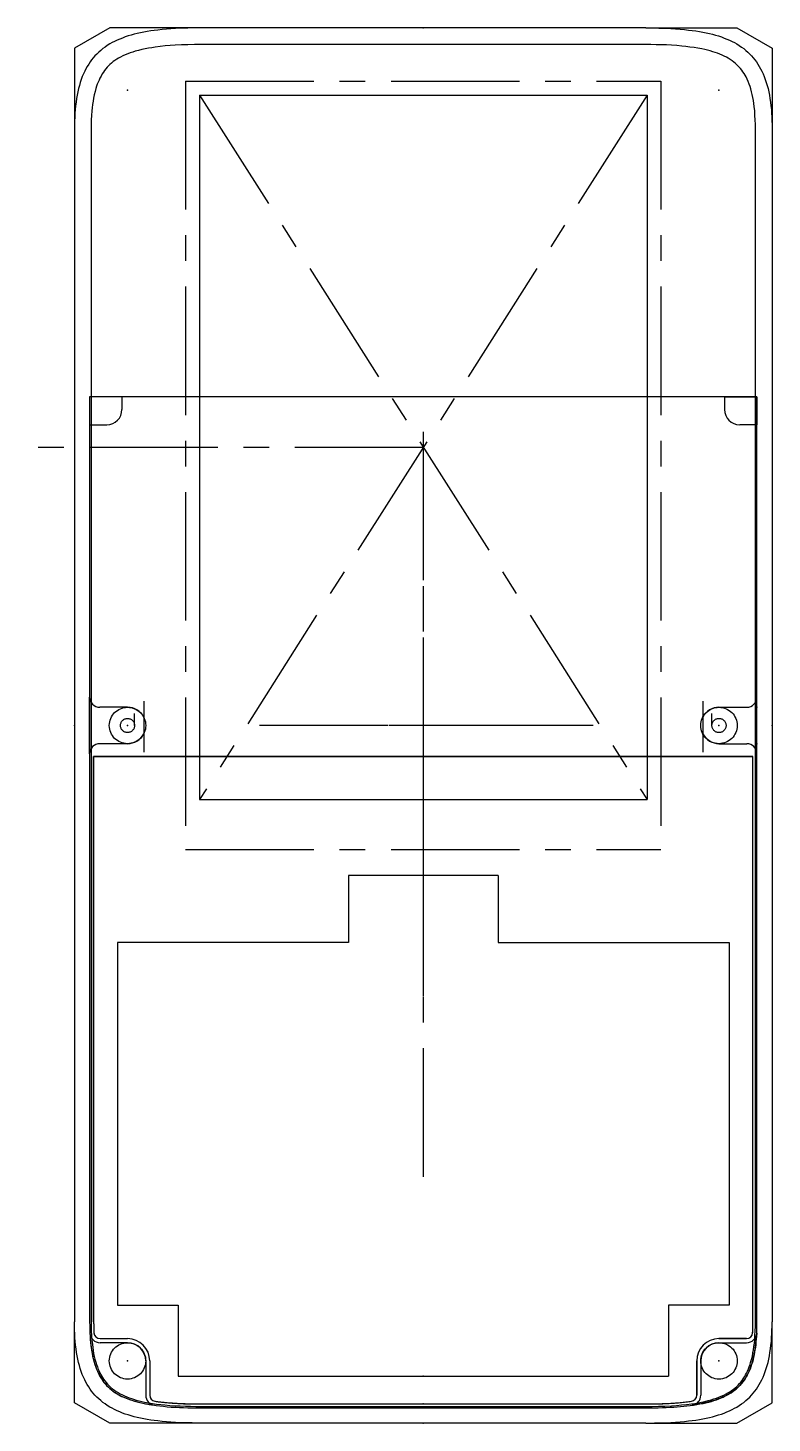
# Model space of a CAD drawing. Header units: millimetres. Extents: x 67 to 141, y 111 to 249.
import ezdxf

# ---------------------------------------------------------------- set-up
doc = ezdxf.new("R2010")
doc.units = ezdxf.units.MM
doc.header["$PDSIZE"] = -1
doc.linetypes.add('CENTERX2', pattern=[20.32, 12.7, -2.54, 2.54, -2.54])

msp = doc.modelspace()

# ---------------------------------------------------------------- linework, layer by layer
at = {"color": 7, "linetype": 'CENTERX2'}
for p, q in [((75.15, 248.72), (71.65, 246.72)), ((84.15, 248.72), (75.15, 248.72)), ((128.15, 248.72), (137.15, 248.72)), ((137.15, 248.72), (140.65, 246.72)), ((71.65, 246.72), (71.65, 238.72)), ((140.65, 246.72), (140.65, 238.72)), ((82.64, 243.45), (129.66, 243.45)), ((82.64, 243.45), (82.64, 167.45)), ((129.66, 243.45), (129.66, 167.45)), ((84.02, 242.07), (128.29, 172.4)), ((128.29, 242.07), (84.02, 172.4)), ((106.15, 208.75), (106.15, 149.47)), ((106.15, 208.75), (106.15, 134.06)), ((106.15, 207.23), (67.05, 207.23)), ((106.15, 206.81), (106.15, 157.82)), ((106.15, 186.18), (106.15, 174.11)), ((106.15, 184.02), (106.15, 152.94)), ((77.6, 179.72), (77.6, 180.92)), ((78.5, 182.11), (78.5, 177.08)), ((133.8, 182.11), (133.8, 177.08)), ((134.7, 179.72), (134.7, 180.92)), ((122.96, 179.72), (89.09, 179.72)), ((115.43, 179.72), (99.75, 179.72)), ((82.64, 167.45), (129.66, 167.45)), ((71.65, 112.72), (71.65, 120.72)), ((140.65, 112.72), (140.65, 120.72)), ((75.15, 110.72), (71.65, 112.72)), ((137.15, 110.72), (140.65, 112.72)), ((84.15, 110.72), (75.15, 110.72)), ((128.15, 110.72), (137.15, 110.72))]:
    msp.add_line(p, q, dxfattribs=at)
at = {"color": 7, "linetype": 'Continuous'}
for p, q in [((128.15, 248.72), (84.15, 248.72)), ((128.15, 247.07), (84.15, 247.07)), ((84.02, 242.07), (128.29, 242.07)), ((84.02, 242.07), (84.02, 172.4)), ((128.29, 242.07), (128.29, 172.4)), ((71.65, 238.72), (71.65, 120.72)), ((73.3, 238.72), (73.3, 120.72)), ((139, 120.72), (139, 238.72)), ((140.65, 238.72), (140.65, 120.72)), ((139.15, 212.22), (73.15, 212.22)), ((73.15, 212.22), (73.15, 120.72)), ((76.35, 212.22), (73.15, 212.22)), ((73.15, 212.22), (73.15, 209.47)), ((76.35, 212.22), (76.35, 210.97)), ((135.95, 212.22), (135.95, 210.97)), ((135.95, 212.22), (139.15, 212.22)), ((139.15, 120.72), (139.15, 212.22)), ((139.15, 212.22), (139.15, 209.47)), ((73.15, 209.47), (74.85, 209.47)), ((139.15, 209.47), (137.45, 209.47)), ((73.15, 176.92), (73.15, 182.52)), ((139.15, 176.92), (139.15, 182.52)), ((76.9, 181.52), (74.15, 181.52)), ((135.4, 181.52), (138.15, 181.52)), ((78.5, 180.54), (78.5, 178.89)), ((133.8, 180.54), (133.8, 178.89)), ((73.55, 120.72), (73.55, 176.65)), ((73.55, 176.65), (138.75, 176.65)), ((76.9, 177.92), (74.15, 177.92)), ((135.4, 177.92), (138.15, 177.92)), ((138.75, 120.72), (138.75, 176.65)), ((84.02, 172.4), (128.29, 172.4)), ((113.55, 164.87), (98.75, 164.87)), ((98.75, 164.87), (98.75, 158.27)), ((113.55, 164.87), (113.55, 158.27)), ((98.75, 158.27), (75.9, 158.27)), ((75.9, 158.27), (75.9, 122.37)), ((113.55, 158.27), (136.4, 158.27)), ((136.4, 158.27), (136.4, 122.37)), ((75.9, 122.37), (81.9, 122.37)), ((81.9, 122.37), (81.9, 115.37)), ((130.4, 122.37), (130.4, 115.37)), ((136.4, 122.37), (130.4, 122.37)), ((74.18, 119.07), (76.9, 119.07)), ((138.13, 119.07), (135.4, 119.07)), ((76.9, 118.67), (74.18, 118.67)), ((135.4, 118.67), (138.13, 118.67)), ((78.7, 116.87), (78.7, 113.47)), ((79.1, 116.87), (79.1, 113.47)), ((133.2, 116.87), (133.2, 113.47)), ((133.6, 116.87), (133.6, 113.47)), ((81.9, 115.37), (130.4, 115.37)), ((84.15, 112.62), (128.15, 112.62)), ((84.15, 112.37), (128.15, 112.37)), ((84.15, 112.22), (128.15, 112.22)), ((128.15, 110.72), (84.15, 110.72))]:
    msp.add_line(p, q, dxfattribs=at)
at = {"color": 7, "linetype": 'Continuous', "lineweight": 25}
for p, q in [((138.75, 176.65), (73.55, 176.65)), ((73.55, 176.65), (73.55, 120.72)), ((138.75, 120.72), (138.75, 176.65)), ((74.18, 119.07), (76.9, 119.07)), ((135.4, 119.07), (138.13, 119.07)), ((79.1, 116.87), (79.1, 113.47)), ((133.2, 113.47), (133.2, 116.87)), ((84.15, 112.62), (128.15, 112.62))]:
    msp.add_line(p, q, dxfattribs=at)
at = {"color": 7, "linetype": 'Continuous', "flags": 128}
for points in [[(84.15, 248.72), (83.71, 248.72), (83.29, 248.71), (82.87, 248.7), (82.45, 248.69), (82.05, 248.68), (81.66, 248.66), (81.2, 248.63), (80.76, 248.6), (80.33, 248.56), (79.91, 248.51), (79.55, 248.47), (79.19, 248.42), (78.84, 248.36), (78.51, 248.3), (78.18, 248.24), (77.86, 248.16), (77.55, 248.09), (77.25, 248.01), (76.95, 247.92), (76.67, 247.82), (76.39, 247.72), (76.13, 247.62), (75.87, 247.5), (75.62, 247.38), (75.37, 247.26), (75.14, 247.13), (74.9, 246.98), (74.68, 246.83), (74.46, 246.67), (74.25, 246.5), (74.05, 246.32), (73.86, 246.13), (73.68, 245.95), (73.51, 245.76), (73.35, 245.56), (73.2, 245.35), (73.06, 245.13), (72.92, 244.91), (72.79, 244.68), (72.67, 244.44), (72.55, 244.17), (72.43, 243.9), (72.33, 243.62), (72.23, 243.33), (72.14, 243.03), (72.06, 242.72), (71.99, 242.4), (71.92, 242.07), (71.86, 241.73), (71.81, 241.37), (71.77, 241.01), (71.73, 240.64), (71.7, 240.27), (71.68, 239.9), (71.67, 239.52), (71.66, 239.12), (71.65, 238.72)], [(128.15, 248.72), (128.59, 248.72), (129.02, 248.71), (129.44, 248.7), (129.85, 248.69), (130.26, 248.68), (130.65, 248.66), (131.1, 248.63), (131.55, 248.6), (131.98, 248.56), (132.4, 248.51), (132.76, 248.47), (133.12, 248.42), (133.46, 248.36), (133.8, 248.3), (134.13, 248.24), (134.45, 248.16), (134.76, 248.09), (135.06, 248.01), (135.35, 247.92), (135.64, 247.82), (135.91, 247.72), (136.18, 247.62), (136.44, 247.5), (136.69, 247.38), (136.93, 247.26), (137.17, 247.13), (137.4, 246.98), (137.63, 246.83), (137.85, 246.67), (138.06, 246.5), (138.26, 246.32), (138.45, 246.13), (138.63, 245.95), (138.79, 245.76), (138.95, 245.56), (139.11, 245.35), (139.25, 245.13), (139.39, 244.91), (139.52, 244.68), (139.64, 244.44), (139.76, 244.17), (139.87, 243.9), (139.98, 243.62), (140.07, 243.33), (140.16, 243.03), (140.25, 242.72), (140.32, 242.4), (140.38, 242.07), (140.44, 241.73), (140.49, 241.37), (140.54, 241.01), (140.58, 240.64), (140.6, 240.27), (140.63, 239.9), (140.64, 239.52), (140.65, 239.12), (140.65, 238.72)], [(84.15, 247.07), (83.52, 247.07), (82.88, 247.05), (82.24, 247.03), (81.61, 247), (81.11, 246.97), (80.61, 246.93), (80.12, 246.88), (79.62, 246.81), (79.29, 246.76), (78.96, 246.71), (78.63, 246.64), (78.31, 246.57), (77.98, 246.5), (77.66, 246.41), (77.41, 246.33), (77.16, 246.25), (76.92, 246.16), (76.67, 246.06), (76.43, 245.95), (76.2, 245.83), (76.02, 245.73), (75.84, 245.62), (75.66, 245.5), (75.49, 245.38), (75.32, 245.24), (75.16, 245.1), (75.02, 244.96), (74.88, 244.82), (74.75, 244.67), (74.63, 244.51), (74.51, 244.35), (74.39, 244.16), (74.28, 243.96), (74.17, 243.76), (74.08, 243.56), (73.99, 243.36), (73.91, 243.15), (73.84, 242.94), (73.77, 242.73), (73.69, 242.42), (73.61, 242.1), (73.55, 241.78), (73.49, 241.46), (73.44, 241.14), (73.41, 240.82), (73.37, 240.5), (73.34, 240.05), (73.32, 239.61), (73.31, 239.16), (73.3, 238.72)], [(139, 238.72), (139, 239.17), (138.99, 239.62), (138.96, 240.07), (138.93, 240.52), (138.88, 240.96), (138.85, 241.25), (138.8, 241.54), (138.75, 241.83), (138.69, 242.12), (138.62, 242.4), (138.55, 242.69), (138.47, 242.93), (138.39, 243.17), (138.29, 243.41), (138.19, 243.64), (138.08, 243.87), (137.98, 244.05), (137.88, 244.22), (137.77, 244.39), (137.65, 244.55), (137.52, 244.7), (137.37, 244.87), (137.21, 245.04), (137.05, 245.19), (136.88, 245.33), (136.7, 245.46), (136.51, 245.59), (136.32, 245.71), (136.13, 245.82), (135.92, 245.93), (135.7, 246.03), (135.48, 246.12), (135.25, 246.21), (135.03, 246.29), (134.8, 246.36), (134.54, 246.44), (134.26, 246.51), (133.99, 246.58), (133.72, 246.64), (133.32, 246.71), (132.93, 246.78), (132.53, 246.83), (132.13, 246.88), (131.73, 246.92), (131.22, 246.97), (130.71, 247), (130.2, 247.03), (129.69, 247.05), (129.18, 247.06), (128.67, 247.07), (128.15, 247.07)], [(84.15, 110.72), (83.71, 110.72), (83.29, 110.73), (82.87, 110.73), (82.45, 110.75), (82.05, 110.76), (81.66, 110.78), (81.2, 110.81), (80.76, 110.84), (80.33, 110.88), (79.91, 110.93), (79.55, 110.97), (79.19, 111.02), (78.84, 111.08), (78.51, 111.14), (78.18, 111.2), (77.86, 111.27), (77.55, 111.35), (77.25, 111.43), (76.95, 111.52), (76.67, 111.61), (76.39, 111.71), (76.13, 111.82), (75.87, 111.93), (75.62, 112.05), (75.37, 112.18), (75.14, 112.31), (74.9, 112.46), (74.68, 112.61), (74.46, 112.77), (74.25, 112.94), (74.05, 113.12), (73.86, 113.3), (73.68, 113.49), (73.51, 113.68), (73.35, 113.88), (73.2, 114.09), (73.06, 114.3), (72.92, 114.53), (72.79, 114.76), (72.67, 115), (72.55, 115.26), (72.43, 115.54), (72.33, 115.82), (72.23, 116.11), (72.14, 116.41), (72.06, 116.72), (71.99, 117.04), (71.92, 117.37), (71.86, 117.71), (71.81, 118.06), (71.77, 118.43), (71.73, 118.8), (71.7, 119.17), (71.68, 119.54), (71.67, 119.92), (71.66, 120.32), (71.65, 120.72)], [(73.15, 120.72), (73.16, 120.35), (73.16, 120), (73.18, 119.65), (73.2, 119.32), (73.22, 119), (73.25, 118.68), (73.28, 118.4), (73.32, 118.12), (73.36, 117.86), (73.4, 117.6), (73.45, 117.35), (73.51, 117.11), (73.57, 116.88), (73.63, 116.66), (73.7, 116.45), (73.77, 116.25), (73.84, 116.06), (73.92, 115.87), (74, 115.7), (74.08, 115.53), (74.19, 115.32), (74.31, 115.12), (74.44, 114.93), (74.57, 114.75), (74.71, 114.58), (74.86, 114.42), (75.01, 114.27), (75.16, 114.13), (75.32, 114), (75.48, 113.88), (75.65, 113.76), (75.84, 113.64), (76.03, 113.53), (76.22, 113.43), (76.42, 113.33), (76.63, 113.24), (76.85, 113.15), (77.08, 113.06), (77.32, 112.98), (77.58, 112.9), (77.84, 112.83), (78.12, 112.75), (78.42, 112.68), (78.73, 112.62), (79.05, 112.56), (79.38, 112.51), (79.73, 112.46), (80.08, 112.42), (80.45, 112.38), (80.83, 112.34), (81.22, 112.31), (81.63, 112.29), (82.04, 112.26), (82.44, 112.25), (82.85, 112.23), (83.28, 112.23), (83.71, 112.22), (84.15, 112.22)], [(73.3, 120.72), (73.31, 120.27), (73.32, 119.82), (73.34, 119.37), (73.38, 118.92), (73.42, 118.48), (73.46, 118.19), (73.5, 117.9), (73.55, 117.61), (73.61, 117.32), (73.68, 117.03), (73.76, 116.75), (73.84, 116.51), (73.92, 116.27), (74.01, 116.03), (74.12, 115.79), (74.23, 115.56), (74.33, 115.39), (74.43, 115.22), (74.54, 115.05), (74.66, 114.89), (74.78, 114.73), (74.93, 114.56), (75.09, 114.4), (75.26, 114.25), (75.43, 114.11), (75.61, 113.97), (75.79, 113.85), (75.98, 113.73), (76.18, 113.62), (76.39, 113.51), (76.61, 113.41), (76.83, 113.32), (77.05, 113.23), (77.28, 113.15), (77.5, 113.08), (77.77, 113), (78.04, 112.93), (78.31, 112.86), (78.59, 112.8), (78.98, 112.73), (79.38, 112.66), (79.78, 112.6), (80.18, 112.56), (80.58, 112.51), (81.09, 112.47), (81.6, 112.44), (82.11, 112.41), (82.62, 112.39), (83.13, 112.38), (83.64, 112.37), (84.15, 112.37)], [(128.15, 110.72), (128.59, 110.72), (129.02, 110.73), (129.44, 110.73), (129.85, 110.75), (130.26, 110.76), (130.65, 110.78), (131.1, 110.81), (131.55, 110.84), (131.98, 110.88), (132.4, 110.93), (132.76, 110.97), (133.12, 111.02), (133.46, 111.08), (133.8, 111.14), (134.13, 111.2), (134.45, 111.27), (134.76, 111.35), (135.06, 111.43), (135.35, 111.52), (135.64, 111.61), (135.91, 111.71), (136.18, 111.82), (136.44, 111.93), (136.69, 112.05), (136.93, 112.18), (137.17, 112.31), (137.4, 112.46), (137.63, 112.61), (137.85, 112.77), (138.06, 112.94), (138.26, 113.12), (138.45, 113.3), (138.63, 113.49), (138.79, 113.68), (138.95, 113.88), (139.11, 114.09), (139.25, 114.3), (139.39, 114.53), (139.52, 114.76), (139.64, 115), (139.76, 115.26), (139.87, 115.54), (139.98, 115.82), (140.07, 116.11), (140.16, 116.41), (140.25, 116.72), (140.32, 117.04), (140.38, 117.37), (140.44, 117.71), (140.49, 118.06), (140.54, 118.43), (140.58, 118.8), (140.6, 119.17), (140.63, 119.54), (140.64, 119.92), (140.65, 120.32), (140.65, 120.72)], [(128.15, 112.37), (128.79, 112.37), (129.43, 112.38), (130.06, 112.4), (130.7, 112.44), (131.19, 112.47), (131.69, 112.51), (132.19, 112.56), (132.69, 112.63), (133.02, 112.67), (133.34, 112.73), (133.67, 112.79), (134, 112.86), (134.32, 112.94), (134.64, 113.03), (134.9, 113.11), (135.14, 113.19), (135.39, 113.28), (135.63, 113.38), (135.87, 113.49), (136.1, 113.61), (136.29, 113.71), (136.47, 113.82), (136.65, 113.94), (136.82, 114.06), (136.99, 114.2), (137.15, 114.34), (137.29, 114.48), (137.43, 114.62), (137.56, 114.77), (137.68, 114.93), (137.79, 115.09), (137.92, 115.28), (138.03, 115.48), (138.13, 115.67), (138.23, 115.87), (138.31, 116.08), (138.39, 116.29), (138.47, 116.5), (138.53, 116.71), (138.62, 117.02), (138.7, 117.34), (138.76, 117.66), (138.81, 117.98), (138.86, 118.3), (138.9, 118.62), (138.93, 118.94), (138.96, 119.38), (138.99, 119.83), (139, 120.27), (139, 120.72)], [(128.15, 112.22), (128.58, 112.22), (129, 112.23), (129.4, 112.23), (129.8, 112.25), (130.19, 112.26), (130.57, 112.28), (130.92, 112.3), (131.26, 112.32), (131.59, 112.35), (131.91, 112.38), (132.22, 112.42), (132.56, 112.46), (132.89, 112.5), (133.21, 112.56), (133.52, 112.61), (133.82, 112.67), (134.1, 112.73), (134.38, 112.8), (134.65, 112.87), (134.9, 112.95), (135.15, 113.03), (135.38, 113.12), (135.6, 113.21), (135.82, 113.3), (136.02, 113.4), (136.22, 113.5), (136.4, 113.6), (136.59, 113.72), (136.76, 113.84), (136.93, 113.96), (137.09, 114.09), (137.24, 114.22), (137.39, 114.36), (137.52, 114.5), (137.64, 114.64), (137.76, 114.79), (137.88, 114.95), (137.99, 115.11), (138.09, 115.29), (138.19, 115.47), (138.29, 115.66), (138.39, 115.86), (138.48, 116.08), (138.56, 116.31), (138.64, 116.56), (138.72, 116.81), (138.79, 117.08), (138.84, 117.31), (138.89, 117.56), (138.94, 117.82), (138.98, 118.08), (139.02, 118.36), (139.05, 118.64), (139.08, 118.93), (139.11, 119.27), (139.13, 119.61), (139.14, 119.97), (139.15, 120.34), (139.15, 120.72)], [(73.18, 119.62), (73.2, 119.32), (73.22, 119.03), (73.24, 118.75), (73.27, 118.48), (73.31, 118.21), (73.34, 117.96), (73.38, 117.72), (73.43, 117.48), (73.48, 117.25), (73.54, 116.99), (73.61, 116.74), (73.68, 116.51), (73.76, 116.28), (73.84, 116.06), (73.93, 115.85), (74.02, 115.65), (74.11, 115.47), (74.21, 115.29), (74.32, 115.11), (74.43, 114.95), (74.54, 114.79), (74.68, 114.62), (74.83, 114.45), (74.99, 114.29), (75.16, 114.14), (75.3, 114.01), (75.46, 113.89), (75.62, 113.78), (75.79, 113.67), (75.97, 113.56), (76.16, 113.46), (76.35, 113.36), (76.54, 113.27), (76.75, 113.19), (76.96, 113.11), (77.18, 113.03), (77.41, 112.95), (77.65, 112.88), (77.9, 112.81), (78.15, 112.74), (78.42, 112.68), (78.69, 112.63), (78.97, 112.58), (79.26, 112.53), (79.56, 112.48)], [(139.13, 119.62), (139.11, 119.32), (139.09, 119.03), (139.06, 118.75), (139.03, 118.48), (139, 118.21), (138.96, 117.96), (138.92, 117.72), (138.88, 117.48), (138.83, 117.25), (138.77, 116.99), (138.7, 116.74), (138.63, 116.51), (138.55, 116.28), (138.47, 116.06), (138.38, 115.85), (138.29, 115.65), (138.19, 115.47), (138.09, 115.29), (137.99, 115.11), (137.88, 114.95), (137.76, 114.79), (137.62, 114.62), (137.47, 114.45), (137.32, 114.29), (137.15, 114.14), (137, 114.01), (136.85, 113.89), (136.68, 113.78), (136.51, 113.67), (136.33, 113.56), (136.14, 113.46), (135.96, 113.36), (135.76, 113.27), (135.56, 113.19), (135.35, 113.11), (135.13, 113.03), (134.9, 112.95), (134.66, 112.88), (134.41, 112.81), (134.15, 112.74), (133.88, 112.68), (133.61, 112.63), (133.33, 112.58), (133.04, 112.53), (132.74, 112.48)]]:
    msp.add_lwpolyline(points, dxfattribs=at)
at = {"color": 7, "linetype": 'CENTERX2'}
for centre, radius in [((76.9, 179.72), 1.8), ((135.4, 179.72), 1.8), ((76.9, 179.72), 0.7), ((135.4, 179.72), 0.7), ((76.9, 116.87), 1.8), ((135.4, 116.87), 1.8)]:
    msp.add_circle(centre, radius, dxfattribs=at)
at = {"color": 7, "linetype": 'Continuous'}
for centre, radius, start, end in [((74.85, 210.97), 1.5, 270, 0), ((137.45, 210.97), 1.5, 180, 270), ((74.15, 182.52), 1, 180, 270), ((138.15, 182.52), 1, 270, 0), ((76.9, 179.72), 1.8, 27.266, 90), ((135.4, 179.72), 1.8, 90, 152.734), ((76.9, 179.72), 1.8, 270, 332.734), ((135.4, 179.72), 1.8, 207.266, 270), ((74.15, 176.92), 1, 90, 180), ((138.15, 176.92), 1, 0, 90), ((95.65, 120.69), 22.1, 179.9323, 182.7316), ((116.66, 120.69), 22.1, 357.2684, 0.0677), ((74.18, 119.67), 1, 182.7891, 270), ((74.18, 119.67), 0.6, 182.7891, 270), ((76.9, 116.87), 2.2, 0, 90), ((135.4, 116.87), 2.2, 90, 180), ((138.13, 119.67), 0.6, 270, 357.2109), ((138.13, 119.67), 1, 270, 357.2109), ((76.9, 116.87), 1.8, 0, 90), ((135.4, 116.87), 1.8, 90, 180), ((79.7, 113.47), 1, 180, 261.9653), ((79.7, 113.47), 0.6, 180, 261.9653), ((132.6, 113.47), 0.6, 278.0347, 0), ((132.6, 113.47), 1, 278.0347, 0), ((83.77, 145.7), 33.09, 262.7849, 270.6555), ((128.53, 145.7), 33.09, 269.3445, 277.2151)]:
    msp.add_arc(centre, radius, start, end, dxfattribs=at)
at = {"color": 7, "linetype": 'Continuous', "lineweight": 25}
for centre, radius, start, end in [((74.18, 119.67), 0.6, 182.7891, 270), ((76.9, 116.87), 2.2, 0, 90), ((135.4, 116.87), 2.2, 90, 180), ((138.13, 119.67), 0.6, 270, 357.2109), ((79.7, 113.47), 0.6, 180, 261.9653), ((132.6, 113.47), 0.6, 278.0347, 0)]:
    msp.add_arc(centre, radius, start, end, dxfattribs=at)
for points, knots in [([(73.55, 120.72), (73.55, 120.53), (73.56, 120.18), (73.57, 119.82), (73.58, 119.64)], [0, 0, 0, 0, 0.510925, 1, 1, 1, 1]), ([(138.73, 119.64), (138.73, 119.76), (138.74, 119.99), (138.75, 120.35), (138.75, 120.6), (138.75, 120.72)], [0, 0, 0, 0, 0.323637, 0.656942, 1, 1, 1, 1]), ([(79.62, 112.88), (79.76, 112.86), (80.05, 112.82), (80.49, 112.77), (80.95, 112.73), (81.43, 112.7), (81.94, 112.67), (82.46, 112.65), (83.01, 112.63), (83.57, 112.62), (83.96, 112.62), (84.15, 112.62)], [0, 0, 0, 0, 0.093241, 0.190876, 0.292944, 0.399476, 0.510501, 0.626045, 0.74613, 0.870776, 1, 1, 1, 1]), ([(128.15, 112.62), (128.4, 112.62), (128.89, 112.62), (129.61, 112.64), (130.29, 112.66), (130.94, 112.7), (131.55, 112.75), (132.13, 112.81), (132.51, 112.85), (132.69, 112.88)], [0, 0, 0, 0, 0.165304, 0.323048, 0.473271, 0.616019, 0.751346, 0.879314, 1, 1, 1, 1])]:
    msp.add_open_spline(points, degree=3, knots=knots, dxfattribs=at)
at = {"color": 7, "linetype": 'Continuous'}
for p in [(106.15, 248.72), (76.9, 242.57), (135.4, 242.57), (73.15, 181.52), (139.15, 181.52), (71.65, 179.72), (76.9, 179.72), (135.4, 179.72), (140.65, 179.72), (73.15, 177.92), (106.15, 176.65), (139.15, 177.92), (106.15, 164.87), (76.9, 116.87), (135.4, 116.87), (106.15, 115.37), (106.15, 112.62), (106.15, 110.72)]:
    msp.add_point(p, dxfattribs=at)

doc.saveas('drawing.dxf')
